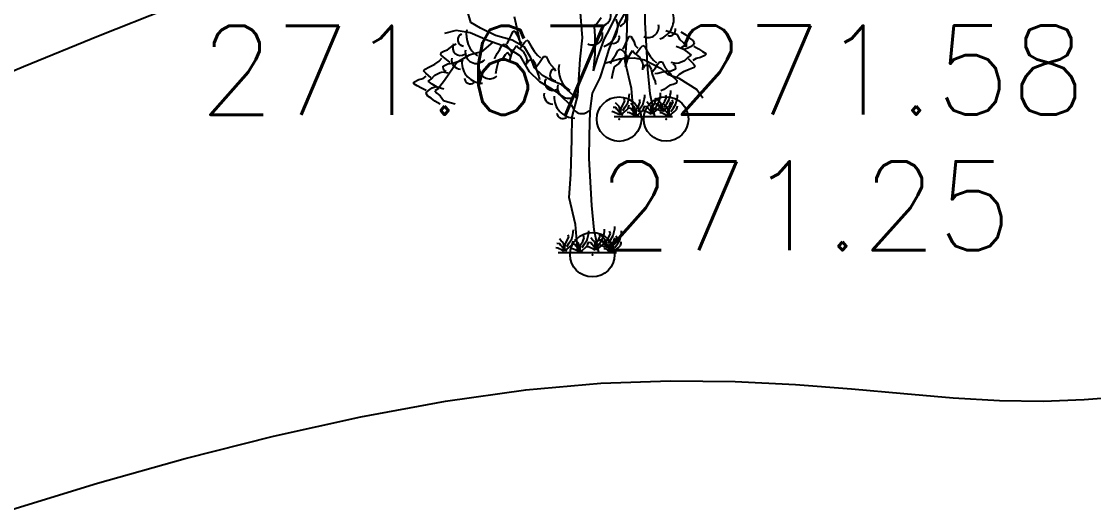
# Model space of a CAD drawing. Header units: millimetres. Extents: x 524954 to 526204, y 9523489 to 9524010.
# Drawn here: x 525845.92 to 525857.96, y 9523659.03 to 9523664.52 of the extents above; entities that cross this region are included whole.
import ezdxf
from ezdxf.enums import TextEntityAlignment as Align

# ---------------------------------------------------------------- set-up
doc = ezdxf.new("R2010")
doc.units = ezdxf.units.MM
doc.header["$PDMODE"] = 32
doc.header["$PDSIZE"] = 0.5
doc.linetypes.add('ACAD_ISO12W100', pattern=[21, 12, -3, 0, -3, 0, -3])
for name, color, linetype in [('Arbre', 34, 'ACAD_ISO12W100'), ('CN_01_00', 3, 'Continuous'), ('CN_02_00', 4, 'Continuous'), ('TopoAlt', 3, 'Continuous'), ('TOPOJIS', 7, 'Continuous')]:
    doc.layers.add(name, color=color, linetype=linetype)
doc.styles.add('Simplex 1.0', font='Simplex.shx', dxfattribs={"width": 0.99, "height": 1})

# ---------------------------------------------------------------- blocks, each defined once
blk = doc.blocks.new('TCPOINT M')
at = {"color": 0}
blk.add_point((0, 0), dxfattribs=at)
at = {"layer": 'TopoAlt', "style": 'Simplex 1.0', "width": 0.99}
blk.add_attdef('ALT', (0.15, 0.15), '', height=1, dxfattribs=at)
blk = doc.blocks.new('v088')
at = {"linetype": 'Continuous'}
for p, q in [((-2.621, 5.169), (-2.701, 5.459)), ((-1.559, 4.967), (-1.635, 5.301)), ((-0.107, 4.829), (-0.165, 5.487)), ((0.51, 5.041), (0.671, 5.368)), ((0.731, 5.176), (0.881, 5.441)), ((-2.4, 5.043), (-2.621, 5.169)), ((0.161, 5.071), (0.306, 5.286)), ((0.172, 4.872), (0.161, 5.071)), ((0.619, 4.888), (0.731, 5.176)), ((-2.946, 4.988), (-3.206, 4.92)), ((-2.634, 4.938), (-2.946, 4.988)), ((-2.233, 4.766), (-2.634, 4.938)), ((-2.061, 4.882), (-2.4, 5.043)), ((-1.692, 4.771), (-2.061, 4.882)), ((-1.492, 4.659), (-1.559, 4.967)), ((-0.166, 4.349), (-0.107, 4.829)), ((0.174, 4.45), (0.172, 4.872)), ((0.379, 4.79), (0.51, 5.041)), ((0.489, 4.568), (0.619, 4.888)), ((-2.123, 4.725), (-2.377, 4.514)), ((-1.819, 4.613), (-2.233, 4.766)), ((-1.504, 4.415), (-1.819, 4.613)), ((-1.415, 4.615), (-1.692, 4.771)), ((-1.273, 4.376), (-1.415, 4.615)), ((0.231, 4.395), (0.379, 4.79)), ((-2.655, 4.434), (-2.931, 4.273)), ((-2.377, 4.514), (-2.655, 4.434)), ((-1.298, 4.058), (-1.504, 4.415)), ((-1.188, 4.154), (-1.273, 4.376)), ((-0.217, 3.527), (-0.166, 4.349)), ((0.138, 4.082), (0.174, 4.45)), ((0.138, 4.082), (0.231, 4.395)), ((0.384, 4.23), (0.489, 4.568)), ((0.391, 4.253), (0.724, 4.355)), ((0.724, 4.355), (1.047, 4.375)), ((1.047, 4.375), (1.284, 4.33)), ((-2.931, 4.273), (-3.209, 3.863)), ((-1.01, 3.977), (-1.188, 4.154)), ((0.285, 3.923), (0.384, 4.23)), ((1.284, 4.33), (1.655, 4.138)), ((1.655, 4.138), (1.8, 4.011)), ((-3.209, 3.863), (-3.367, 3.667)), ((-1.069, 3.839), (-1.298, 4.058)), ((-0.808, 3.863), (-1.01, 3.977)), ((-0.589, 3.774), (-0.808, 3.863)), ((0.118, 3.584), (0.285, 3.923)), ((1.8, 4.011), (2.057, 3.917)), ((2.057, 3.917), (2.461, 3.664)), ((-0.685, 3.605), (-1.069, 3.839)), ((-0.234, 3.461), (-0.589, 3.774)), ((2.461, 3.664), (2.589, 3.474)), ((-0.294, 3.234), (-0.685, 3.605)), ((-0.344, 3.046), (-0.217, 3.527)), ((0.064, 3.179), (0.118, 3.584)), ((0.045, 2.625), (0.064, 3.179)), ((-0.352, 2.542), (-0.344, 3.046)), ((-0.373, 1.752), (-0.352, 2.542)), ((0.043, 2.109), (0.045, 2.625)), ((0.102, 1.053), (0.043, 2.109)), ((-0.412, 1.235), (-0.373, 1.752)), ((-0.268, 0.628), (-0.412, 1.235)), ((0.151, 0.506), (0.102, 1.053)), ((-0.213, 0), (-0.268, 0.628)), ((0.256, 0), (0.151, 0.506)), ((-0.654, 0), (0.654, 0))]:
    blk.add_line(p, q, dxfattribs=at)
at = {"color": 3, "linetype": 'Continuous'}
for p, q in [((-1.751, 4.8), (-1.707, 4.895)), ((-1.707, 4.895), (-1.667, 4.973)), ((-1.667, 4.973), (-1.628, 4.976)), ((-1.628, 4.976), (-1.564, 4.867)), ((-1.564, 4.867), (-1.531, 4.771)), ((0.899, 4.779), (0.939, 4.857)), ((0.939, 4.857), (0.978, 4.861)), ((0.978, 4.861), (1.042, 4.751)), ((1.872, 4.946), (1.762, 4.985)), ((2.022, 4.89), (1.872, 4.946)), ((2.083, 4.778), (2.022, 4.89)), ((2.099, 4.964), (2.211, 4.89)), ((2.211, 4.89), (2.293, 4.818)), ((2.293, 4.818), (2.365, 4.769)), ((-3.143, 4.557), (-3.01, 4.66)), ((-3.01, 4.66), (-2.944, 4.692)), ((-1.966, 4.567), (-1.926, 4.645)), ((-1.926, 4.645), (-1.871, 4.687)), ((-1.871, 4.687), (-1.833, 4.675)), ((-1.833, 4.675), (-1.774, 4.612)), ((-1.801, 4.689), (-1.751, 4.8)), ((-1.774, 4.612), (-1.736, 4.556)), ((-1.651, 4.561), (-1.591, 4.654)), ((-1.591, 4.654), (-1.539, 4.59)), ((-1.539, 4.59), (-1.443, 4.518)), ((-1.531, 4.771), (-1.475, 4.707)), ((-1.508, 4.592), (-1.411, 4.72)), ((-1.411, 4.72), (-1.359, 4.773)), ((-1.359, 4.773), (-1.327, 4.751)), ((-1.327, 4.751), (-1.268, 4.645)), ((-1.268, 4.645), (-1.199, 4.529)), ((0.805, 4.573), (0.855, 4.685)), ((0.855, 4.685), (0.899, 4.779)), ((1.042, 4.751), (1.075, 4.656)), ((1.075, 4.656), (1.131, 4.592)), ((1.098, 4.476), (1.195, 4.604)), ((1.195, 4.604), (1.247, 4.657)), ((1.247, 4.657), (1.279, 4.636)), ((1.279, 4.636), (1.338, 4.53)), ((1.992, 4.638), (2.142, 4.578)), ((2.157, 4.714), (2.083, 4.778)), ((2.113, 4.611), (2.199, 4.658)), ((2.142, 4.578), (2.247, 4.507)), ((2.199, 4.658), (2.157, 4.714)), ((2.253, 4.592), (2.189, 4.569)), ((2.313, 4.623), (2.253, 4.592)), ((2.383, 4.674), (2.313, 4.623)), ((2.365, 4.769), (2.4, 4.71)), ((2.4, 4.71), (2.383, 4.674)), ((2.393, 4.64), (2.497, 4.577)), ((2.497, 4.577), (2.585, 4.521)), ((-3.331, 4.304), (-3.266, 4.37)), ((-3.291, 4.441), (-3.287, 4.496)), ((-3.23, 4.39), (-3.291, 4.441)), ((-3.287, 4.496), (-3.21, 4.533)), ((-3.162, 4.341), (-3.23, 4.39)), ((-3.21, 4.533), (-3.143, 4.557)), ((-3.079, 4.271), (-3.162, 4.341)), ((-2.086, 4.357), (-2.027, 4.477)), ((-2.027, 4.477), (-1.966, 4.567)), ((-1.9, 4.365), (-2.003, 4.29)), ((-1.845, 4.445), (-1.9, 4.365)), ((-1.795, 4.494), (-1.845, 4.445)), ((-1.737, 4.415), (-1.795, 4.494)), ((-1.749, 4.291), (-1.708, 4.448)), ((-1.736, 4.556), (-1.705, 4.495)), ((-1.708, 4.448), (-1.651, 4.561)), ((-1.443, 4.518), (-1.378, 4.401)), ((-1.378, 4.401), (-1.363, 4.341)), ((-1.363, 4.341), (-1.372, 4.226)), ((-1.305, 4.325), (-1.233, 4.338)), ((-1.233, 4.338), (-1.171, 4.241)), ((-1.199, 4.529), (-1.123, 4.438)), ((-1.123, 4.438), (-1.052, 4.377)), ((-1.075, 4.271), (-1.03, 4.342)), ((-1.03, 4.342), (-0.984, 4.405)), ((-0.984, 4.405), (-0.928, 4.404)), ((-0.928, 4.404), (-0.887, 4.33)), ((0.52, 4.241), (0.579, 4.362)), ((0.579, 4.362), (0.64, 4.452)), ((0.64, 4.452), (0.68, 4.53)), ((0.68, 4.53), (0.735, 4.572)), ((0.735, 4.572), (0.773, 4.559)), ((0.811, 4.379), (0.761, 4.33)), ((0.773, 4.559), (0.832, 4.496)), ((0.869, 4.3), (0.811, 4.379)), ((0.832, 4.496), (0.87, 4.441)), ((0.87, 4.441), (0.901, 4.38)), ((0.898, 4.333), (0.955, 4.445)), ((0.955, 4.445), (1.015, 4.539)), ((1.015, 4.539), (1.067, 4.474)), ((1.067, 4.474), (1.163, 4.402)), ((1.163, 4.402), (1.228, 4.286)), ((1.338, 4.53), (1.407, 4.414)), ((1.407, 4.414), (1.483, 4.322)), ((2.262, 4.393), (2.179, 4.306)), ((2.247, 4.507), (2.332, 4.436)), ((2.26, 4.362), (2.375, 4.249)), ((2.332, 4.436), (2.262, 4.393)), ((2.441, 4.361), (2.371, 4.315)), ((2.54, 4.383), (2.441, 4.361)), ((2.656, 4.433), (2.54, 4.383)), ((2.585, 4.521), (2.658, 4.472)), ((2.658, 4.472), (2.656, 4.433)), ((-3.679, 4.087), (-3.656, 4.117)), ((-3.656, 4.117), (-3.547, 4.171)), ((-3.547, 4.171), (-3.427, 4.233)), ((-3.427, 4.233), (-3.331, 4.304)), ((-3.239, 4.188), (-3.137, 4.244)), ((-3.229, 4.115), (-3.239, 4.188)), ((-3.172, 4.068), (-3.229, 4.115)), ((-3.137, 4.244), (-3.019, 4.255)), ((-3.019, 4.255), (-2.933, 4.286)), ((-2.933, 4.286), (-2.851, 4.312)), ((-2.851, 4.312), (-2.783, 4.321)), ((-2.04, 4.134), (-2.065, 4.02)), ((-2.003, 4.29), (-2.04, 4.134)), ((-1.349, 4.266), (-1.305, 4.325)), ((-1.171, 4.241), (-1.153, 4.123)), ((-1.153, 4.123), (-1.118, 4.039)), ((-1.141, 4.184), (-1.075, 4.271)), ((-0.887, 4.33), (-0.859, 4.265)), ((-0.859, 4.265), (-0.748, 4.137)), ((-0.748, 4.137), (-0.713, 4.073)), ((0.603, 4.175), (0.566, 4.019)), ((0.706, 4.249), (0.603, 4.175)), ((0.761, 4.33), (0.706, 4.249)), ((0.857, 4.176), (0.898, 4.333)), ((1.228, 4.286), (1.243, 4.226)), ((1.243, 4.226), (1.234, 4.11)), ((1.258, 4.15), (1.301, 4.209)), ((1.301, 4.209), (1.373, 4.223)), ((1.373, 4.223), (1.435, 4.125)), ((1.435, 4.125), (1.453, 4.007)), ((1.465, 4.068), (1.531, 4.155)), ((1.483, 4.322), (1.554, 4.261)), ((1.531, 4.155), (1.576, 4.226)), ((1.576, 4.226), (1.623, 4.29)), ((1.623, 4.29), (1.678, 4.289)), ((1.678, 4.289), (1.719, 4.214)), ((1.719, 4.214), (1.747, 4.149)), ((1.747, 4.149), (1.858, 4.021)), ((1.975, 4.12), (1.87, 4.071)), ((1.994, 4.248), (1.88, 4.272)), ((1.917, 4.244), (1.97, 4.193)), ((1.97, 4.193), (1.975, 4.12)), ((2.055, 4.256), (1.994, 4.248)), ((2.179, 4.306), (2.055, 4.256)), ((2.283, 4.116), (2.16, 4.062)), ((2.396, 4.162), (2.283, 4.116)), ((2.375, 4.249), (2.421, 4.191)), ((2.421, 4.191), (2.396, 4.162)), ((-3.898, 3.83), (-3.785, 3.887)), ((-3.785, 3.887), (-3.688, 3.915)), ((-3.688, 3.915), (-3.621, 3.967)), ((-3.629, 4.032), (-3.679, 4.087)), ((-3.507, 3.927), (-3.629, 4.032)), ((-3.574, 3.849), (-3.507, 3.896)), ((-3.507, 3.896), (-3.43, 3.988)), ((-3.43, 3.988), (-3.309, 4.046)), ((-3.309, 4.046), (-3.249, 4.058)), ((-3.249, 4.058), (-3.134, 4.042)), ((-1.118, 4.039), (-1.087, 3.959)), ((-1.087, 3.959), (-1.074, 3.891)), ((0.566, 4.019), (0.541, 3.904)), ((1.453, 4.007), (1.488, 3.924)), ((1.488, 3.924), (1.519, 3.844)), ((1.58, 4.022), (1.511, 4.017)), ((1.664, 4.043), (1.58, 4.022)), ((1.751, 4.067), (1.664, 4.043)), ((1.87, 4.071), (1.751, 4.067)), ((1.81, 4.048), (1.888, 3.972)), ((1.858, 4.021), (1.893, 3.958)), ((1.888, 3.972), (1.953, 3.918)), ((1.953, 3.918), (2.01, 3.864)), ((2.059, 3.998), (1.99, 3.936)), ((2.01, 3.864), (2.002, 3.81)), ((2.16, 4.062), (2.059, 3.998)), ((-3.897, 3.791), (-3.898, 3.83)), ((-3.821, 3.747), (-3.897, 3.791)), ((-3.729, 3.697), (-3.821, 3.747)), ((-3.621, 3.641), (-3.729, 3.697)), ((-3.609, 3.608), (-3.542, 3.663)), ((-3.484, 3.783), (-3.574, 3.849)), ((-3.542, 3.663), (-3.485, 3.698)), ((-3.485, 3.698), (-3.422, 3.725)), ((-3.375, 3.72), (-3.484, 3.783)), ((-3.344, 3.689), (-3.426, 3.635)), ((-3.426, 3.635), (-3.38, 3.583)), ((-3.221, 3.67), (-3.375, 3.72)), ((1.519, 3.844), (1.532, 3.776)), ((1.714, 3.664), (1.647, 3.637)), ((1.855, 3.758), (1.714, 3.664)), ((1.923, 3.778), (1.855, 3.758)), ((2.002, 3.81), (1.923, 3.778)), ((-3.623, 3.571), (-3.609, 3.608)), ((-3.585, 3.514), (-3.623, 3.571)), ((-3.509, 3.469), (-3.585, 3.514)), ((-3.423, 3.403), (-3.509, 3.469)), ((-3.306, 3.337), (-3.423, 3.403)), ((-3.38, 3.583), (-3.303, 3.524)), ((-3.303, 3.524), (-3.234, 3.416)), ((-3.234, 3.416), (-3.081, 3.37)), ((-3.081, 3.37), (-2.968, 3.339)), ((-0.317, 0.454), (-0.315, 0.507)), ((0.029, 0.435), (0.031, 0.488)), ((0.385, 0.474), (0.387, 0.526)), ((0.603, 0.474), (0.615, 0.531)), ((0.615, 0.531), (0.618, 0.584)), ((0.765, 0.43), (0.767, 0.483)), ((-0.587, 0.264), (-0.627, 0.308)), ((-0.541, 0.224), (-0.587, 0.264)), ((-0.502, 0.188), (-0.452, 0.267)), ((-0.452, 0.267), (-0.416, 0.349)), ((-0.416, 0.349), (-0.433, 0.399)), ((-0.409, 0.214), (-0.353, 0.303)), ((-0.353, 0.303), (-0.329, 0.397)), ((-0.329, 0.397), (-0.317, 0.454)), ((-0.327, 0.226), (-0.32, 0.26)), ((-0.24, 0.245), (-0.281, 0.288)), ((-0.195, 0.204), (-0.24, 0.245)), ((-0.156, 0.168), (-0.106, 0.248)), ((-0.106, 0.248), (-0.07, 0.329)), ((-0.07, 0.329), (-0.087, 0.38)), ((-0.063, 0.195), (-0.007, 0.284)), ((-0.007, 0.284), (0.017, 0.377)), ((0.017, 0.377), (0.029, 0.435)), ((0.115, 0.284), (0.075, 0.327)), ((0.161, 0.243), (0.115, 0.284)), ((0.173, 0.185), (0.161, 0.243)), ((0.2, 0.207), (0.25, 0.286)), ((0.25, 0.286), (0.286, 0.368)), ((0.315, 0.274), (0.25, 0.279)), ((0.286, 0.368), (0.269, 0.418)), ((0.293, 0.233), (0.349, 0.322)), ((0.346, 0.341), (0.305, 0.385)), ((0.337, 0.236), (0.315, 0.274)), ((0.392, 0.301), (0.346, 0.341)), ((0.349, 0.322), (0.373, 0.416)), ((0.361, 0.197), (0.375, 0.245)), ((0.373, 0.416), (0.385, 0.474)), ((0.375, 0.245), (0.382, 0.279)), ((0.404, 0.243), (0.392, 0.301)), ((0.409, 0.175), (0.404, 0.243)), ((0.428, 0.183), (0.43, 0.264)), ((0.43, 0.264), (0.481, 0.344)), ((0.495, 0.24), (0.454, 0.284)), ((0.469, 0.209), (0.524, 0.291)), ((0.481, 0.344), (0.517, 0.426)), ((0.517, 0.426), (0.5, 0.476)), ((0.524, 0.291), (0.579, 0.38)), ((0.546, 0.209), (0.591, 0.255)), ((0.579, 0.38), (0.603, 0.474)), ((0.579, 0.163), (0.63, 0.243)), ((0.591, 0.255), (0.606, 0.303)), ((0.606, 0.303), (0.613, 0.337)), ((0.63, 0.243), (0.666, 0.325)), ((0.666, 0.325), (0.649, 0.375)), ((0.673, 0.19), (0.728, 0.279)), ((0.728, 0.279), (0.752, 0.373)), ((0.752, 0.373), (0.765, 0.43)), ((-0.661, 0.096), (-0.712, 0.106)), ((-0.618, 0.197), (-0.683, 0.202)), ((-0.567, 0.053), (-0.661, 0.096)), ((-0.596, 0.159), (-0.618, 0.197)), ((-0.536, 0.087), (-0.596, 0.159)), ((-0.527, 0.031), (-0.567, 0.053)), ((-0.529, 0.166), (-0.541, 0.224)), ((-0.5, 0.031), (-0.536, 0.087)), ((-0.524, 0.099), (-0.529, 0.166)), ((-0.505, 0.106), (-0.502, 0.188)), ((-0.5, 0.036), (-0.505, 0.106)), ((-0.483, 0.022), (-0.459, 0.072)), ((-0.464, 0.132), (-0.409, 0.214)), ((-0.459, 0.072), (-0.387, 0.132)), ((-0.387, 0.132), (-0.341, 0.178)), ((-0.315, 0.077), (-0.365, 0.087)), ((-0.341, 0.178), (-0.327, 0.226)), ((-0.272, 0.178), (-0.337, 0.183)), ((-0.221, 0.034), (-0.315, 0.077)), ((-0.25, 0.139), (-0.272, 0.178)), ((-0.19, 0.067), (-0.25, 0.139)), ((-0.18, 0.012), (-0.221, 0.034)), ((-0.183, 0.147), (-0.195, 0.204)), ((-0.154, 0.012), (-0.19, 0.067)), ((-0.178, 0.079), (-0.183, 0.147)), ((-0.159, 0.087), (-0.156, 0.168)), ((-0.154, 0.017), (-0.159, 0.087)), ((-0.137, 0.002), (-0.113, 0.053)), ((-0.118, 0.113), (-0.063, 0.195)), ((-0.113, 0.053), (-0.041, 0.113)), ((-0.041, 0.113), (0.005, 0.159)), ((0.041, 0.115), (-0.01, 0.125)), ((0.005, 0.159), (0.019, 0.207)), ((0.019, 0.207), (0.026, 0.24)), ((0.084, 0.216), (0.019, 0.221)), ((0.135, 0.072), (0.041, 0.115)), ((0.106, 0.178), (0.084, 0.216)), ((0.166, 0.106), (0.106, 0.178)), ((0.175, 0.05), (0.135, 0.072)), ((0.202, 0.05), (0.166, 0.106)), ((0.178, 0.118), (0.173, 0.185)), ((0.197, 0.125), (0.2, 0.207)), ((0.202, 0.055), (0.197, 0.125)), ((0.219, 0.041), (0.243, 0.091)), ((0.272, 0.173), (0.221, 0.183)), ((0.238, 0.151), (0.293, 0.233)), ((0.243, 0.091), (0.315, 0.151)), ((0.365, 0.13), (0.272, 0.173)), ((0.315, 0.151), (0.361, 0.197)), ((0.397, 0.163), (0.337, 0.236)), ((0.406, 0.108), (0.365, 0.13)), ((0.421, 0.072), (0.37, 0.082)), ((0.433, 0.108), (0.397, 0.163)), ((0.464, 0.173), (0.399, 0.178)), ((0.514, 0.029), (0.421, 0.072)), ((0.433, 0.113), (0.428, 0.183)), ((0.45, 0.099), (0.474, 0.149)), ((0.486, 0.135), (0.464, 0.173)), ((0.474, 0.149), (0.546, 0.209)), ((0.546, 0.063), (0.486, 0.135)), ((0.541, 0.2), (0.495, 0.24)), ((0.555, 0.007), (0.514, 0.029)), ((0.553, 0.142), (0.541, 0.2)), ((0.582, 0.007), (0.546, 0.063)), ((0.558, 0.075), (0.553, 0.142)), ((0.577, 0.082), (0.579, 0.163)), ((0.582, 0.012), (0.577, 0.082)), ((0.599, -0.002), (0.623, 0.048)), ((0.618, 0.108), (0.673, 0.19)), ((0.623, 0.048), (0.695, 0.108)), ((0.695, 0.108), (0.74, 0.154)), ((0.74, 0.154), (0.755, 0.202)), ((0.755, 0.202), (0.762, 0.236))]:
    blk.add_line(p, q, dxfattribs=at)
for centre, major_axis, start_param, end_param in [((0.28, 5.334), (0.174, 0.174), 3.363922, 6.046661), ((0.664, 5.283), (-0.145, 0.145), 2.713295, 4.448408), ((1.475, 5.243), (0.33, 0.33), 4.265936, 5.872819), ((0.215, 5.075), (-0.33, 0.33), 2.69514, 4.302022), ((1.37, 5.065), (-0.164, 0.164), 1.908121, 4.146545), ((-2.774, 4.781), (-0.099, 0.099), -0.421529, 2.292047), ((-2.155, 4.896), (-0.4, 0.4), 0.587708, 1.773422), ((0.11, 4.897), (-0.164, 0.164), 1.908121, 4.146545), ((0.584, 4.837), (0.0964, 0.0964), 3.62262, 5.745019), ((1.844, 5.006), (-0.0964, 0.0964), 2.051824, 4.174223), ((-2.851, 4.605), (-0.125, 0.125), 0.293965, 2.957824), ((-2.844, 4.326), (-0.145, 0.145), 0.590553, 2.325666), ((-2.497, 4.497), (0.174, 0.174), 2.133893, 4.816631), ((-2.352, 4.272), (0.33, 0.33), 2.307735, 3.914618), ((-2.195, 4.138), (0.164, 0.164), 2.463212, 4.701636), ((-0.702, 3.998), (0.099, 0.099), 1.149268, 3.862844), ((-0.082, 4.112), (0.4, 0.4), 2.158504, 3.344219), ((-2.625, 3.929), (0.0964, 0.0964), 2.435534, 4.557933), ((-0.779, 3.821), (0.125, 0.125), 1.864761, 4.52862), ((-0.424, 3.713), (0.174, 0.174), 2.133893, 4.816631), ((-0.772, 3.542), (-0.145, 0.145), 0.590553, 2.325666), ((-0.28, 3.489), (0.33, 0.33), 2.307735, 3.914618), ((-0.553, 3.145), (0.0964, 0.0964), 2.435534, 4.557933), ((-0.123, 3.354), (0.164, 0.164), 2.463212, 4.701636)]:
    blk.add_ellipse(centre, major_axis=major_axis, ratio=1, start_param=start_param, end_param=end_param, dxfattribs=at)

msp = doc.modelspace()

# ---------------------------------------------------------------- linework, layer by layer
at = {"layer": 'CN_01_00', "elevation": 271, "flags": 128}
msp.add_lwpolyline([(525845.811, 9523659.033), (525846.771, 9523659.33), (525847.756, 9523659.608), (525848.748, 9523659.859), (525849.728, 9523660.077), (525850.679, 9523660.253), (525851.583, 9523660.38), (525852.425, 9523660.454), (525853.208, 9523660.481), (525853.935, 9523660.473), (525854.611, 9523660.439), (525855.241, 9523660.391), (525855.829, 9523660.338), (525856.381, 9523660.29), (525856.9, 9523660.26), (525857.392, 9523660.253), (525857.854, 9523660.27), (525858.288, 9523660.306)], dxfattribs=at)
at = {"layer": 'CN_02_00', "elevation": 272, "flags": 128}
msp.add_lwpolyline([(525845.059, 9523663.644), (525845.942, 9523664.013), (525846.785, 9523664.358), (525847.558, 9523664.667)], dxfattribs=at)

# ---------------------------------------------------------------- block references
at = {"layer": 'Arbre', "xscale": 0.5, "yscale": 0.5, "zscale": 0.5}
for p in [(525852.903, 9523663.454), (525852.274, 9523661.924)]:
    msp.add_blockref('v088', p, dxfattribs=at)
at = {"layer": 'TOPOJIS'}
ref = msp.add_blockref('TCPOINT M', (525852.63, 9523663.423, 271.67), dxfattribs=at)
ref.add_attrib('ALT', '271.67', dxfattribs={"layer": 'TopoAlt', "height": 1, "style": 'Simplex 1.0', "width": 0.99}).set_placement((525852.58, 9523663.473, 271.67), align=Align.RIGHT)
ref = msp.add_blockref('TCPOINT M', (525853.158, 9523663.424, 271.58), dxfattribs=at)
ref.add_attrib('ALT', '271.58', (525853.208, 9523663.474, 271.58), dxfattribs={"layer": 'TopoAlt', "height": 1, "style": 'Simplex 1.0', "width": 0.99})
ref = msp.add_blockref('TCPOINT M', (525852.33, 9523661.898, 271.25), dxfattribs=at)
ref.add_attrib('ALT', '271.25', (525852.38, 9523661.948, 271.25), dxfattribs={"layer": 'TopoAlt', "height": 1, "style": 'Simplex 1.0', "width": 0.99})

doc.saveas('drawing.dxf')
